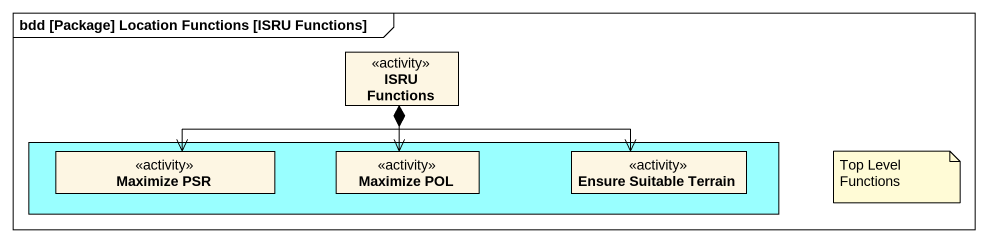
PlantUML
@startuml
mainframe bdd [Package] Location Functions [ISRU Functions]
hide circle
hide empty members
class "ISRU Functions" as ISRU_Functions <<activity>>
rectangle " " as rectangle1 #99FFFF {
  class "Maximize PSR" as Maximize_PSR <<activity>>
  class "Maximize POL" as Maximize_POL <<activity>>
  class "Ensure Suitable Terrain" as Ensure_Suitable_Terrain <<activity>>
}
ISRU_Functions *-left-> Maximize_PSR
ISRU_Functions *--> Maximize_POL
ISRU_Functions *-right-> Ensure_Suitable_Terrain
note as N1
  Top Level Functions
end note
@enduml
